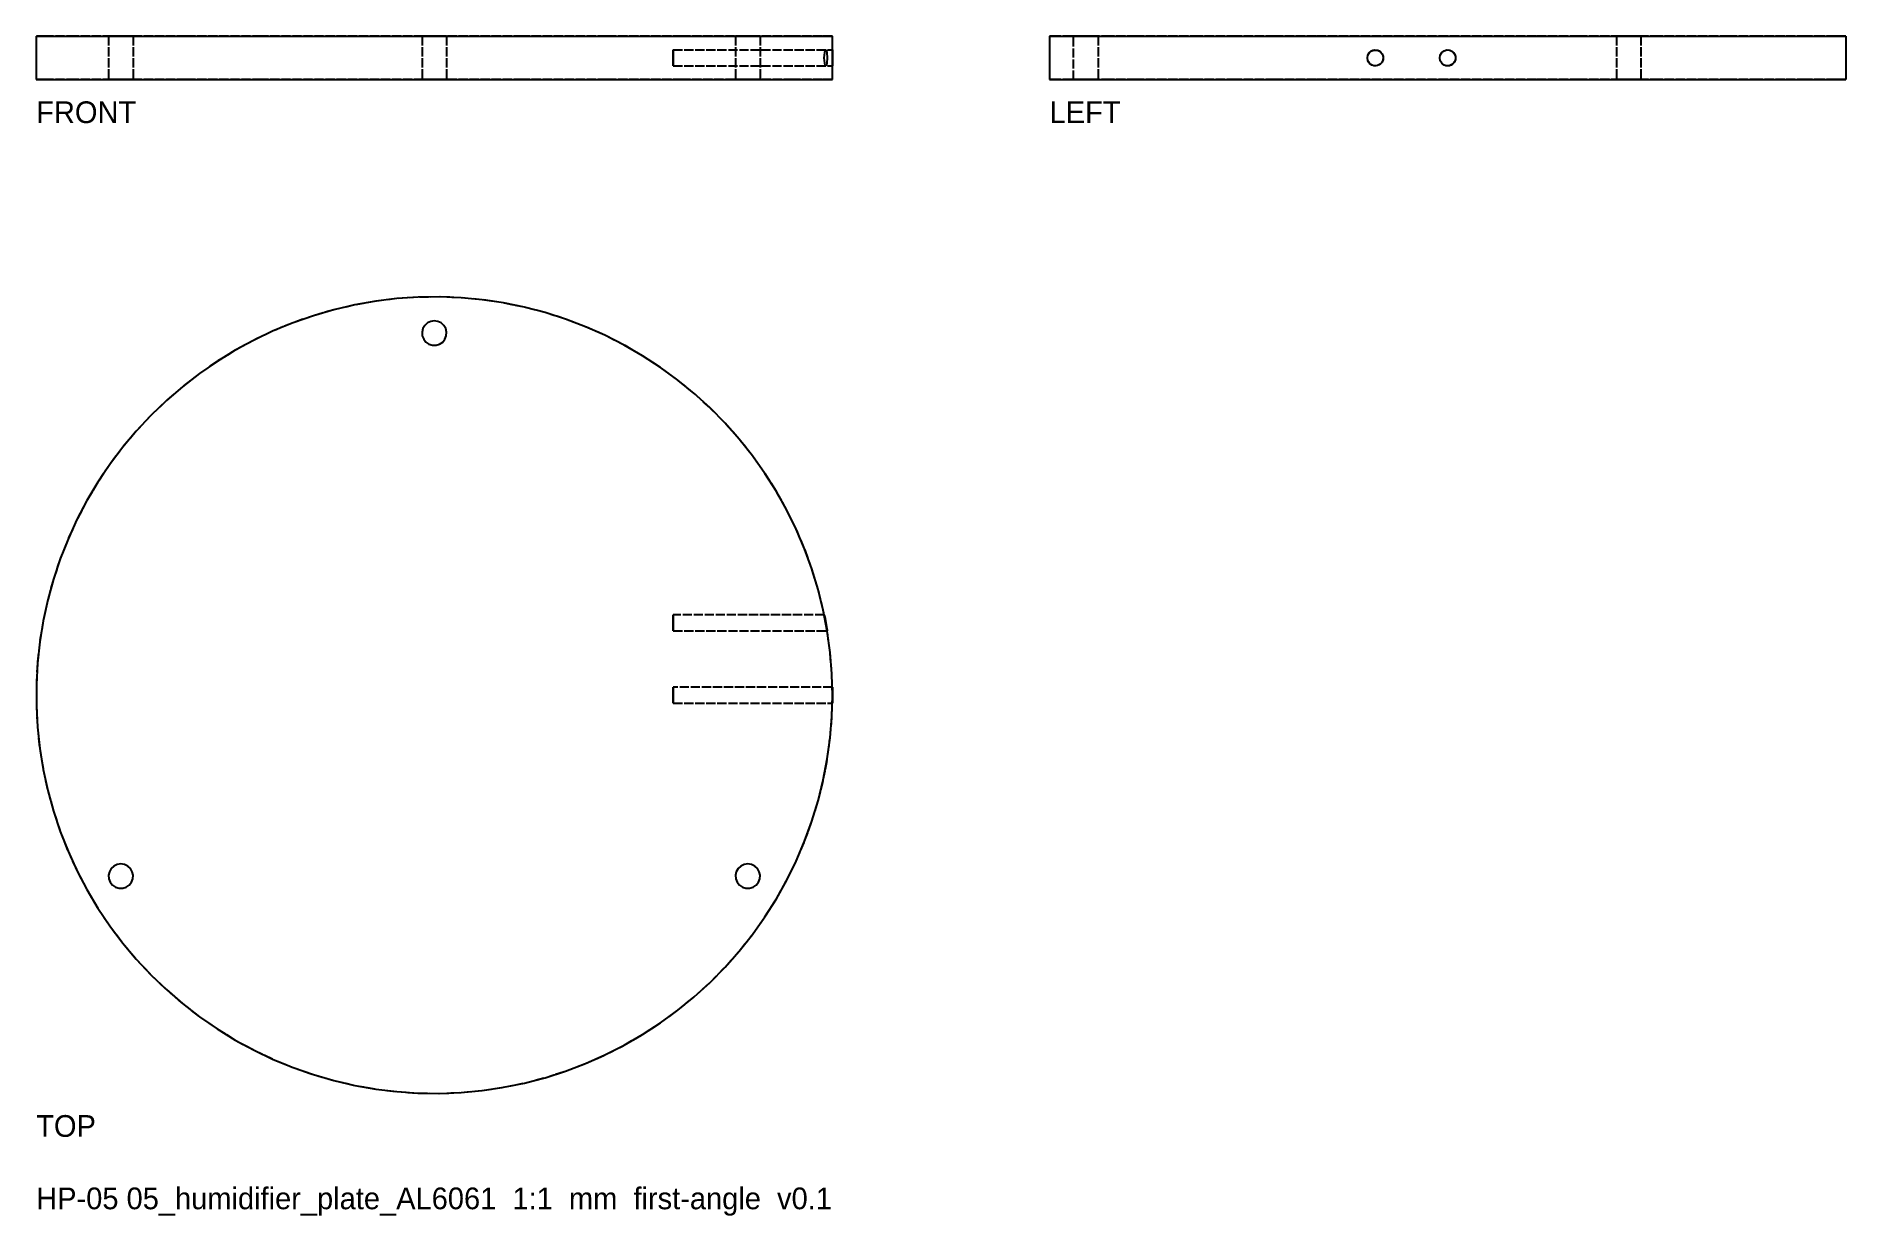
# Model space of a CAD drawing. Header units: millimetres. Extents: x 0 to 250, y -17 to 146.
import ezdxf

# ---------------------------------------------------------------- set-up
doc = ezdxf.new("R2010")
doc.units = ezdxf.units.MM
doc.linetypes.add('DASHED', pattern=[1.524, 1.27, -0.254])
for name, color, linetype in [('HIDDEN', 8, 'DASHED'), ('TEXT', 3, 'Continuous'), ('VISIBLE', 7, 'Continuous')]:
    doc.layers.add(name, color=color, linetype=linetype)

msp = doc.modelspace()

# ---------------------------------------------------------------- linework, layer by layer
at = {"layer": 'HIDDEN'}
for points in [[(110, 146), (108.62, 146), (104.55, 146), (98, 146), (89.29, 146), (78.86, 146), (67.24, 146), (55, 146), (42.76, 146), (31.14, 146), (20.71, 146), (12, 146), (5.45, 146), (1.38, 146), (0, 146)], [(13.4, 146), (13.36, 146), (13.23, 146), (13.03, 146), (12.76, 146), (12.44, 146), (12.08, 146), (11.7, 146), (11.32, 146), (10.96, 146), (10.64, 146), (10.37, 146), (10.17, 146), (10.04, 146), (10, 146)], [(10, 146), (10, 146), (10, 146), (10.01, 146), (10.02, 146), (10.03, 146), (10.04, 146), (10.06, 146), (10.07, 146), (10.09, 146), (10.12, 146), (10.14, 146), (10.17, 146), (10.2, 146), (10.23, 146)], [(10, 146), (10, 140)], [(10.23, 146), (10.41, 146), (10.64, 146), (10.9, 146), (11.2, 146), (11.51, 146), (11.83, 146), (12.14, 146), (12.44, 146), (12.71, 146), (12.94, 146), (13.14, 146), (13.28, 146), (13.37, 146), (13.4, 146)], [(13.4, 146), (13.4, 140)], [(55, 146), (54.81, 146), (54.62, 146), (54.44, 146), (54.26, 146), (54.1, 146), (53.94, 146), (53.8, 146), (53.67, 146), (53.56, 146), (53.47, 146), (53.4, 146), (53.34, 146), (53.31, 146), (53.3, 146)], [(53.3, 146), (53.34, 146), (53.47, 146), (53.67, 146), (53.94, 146), (54.26, 146), (54.62, 146), (55, 146), (55.38, 146), (55.74, 146), (56.06, 146), (56.33, 146), (56.53, 146), (56.66, 146), (56.7, 146)], [(53.3, 146), (53.3, 140)], [(56.7, 146), (56.69, 146), (56.66, 146), (56.6, 146), (56.53, 146), (56.44, 146), (56.33, 146), (56.2, 146), (56.06, 146), (55.9, 146), (55.74, 146), (55.56, 146), (55.38, 146), (55.19, 146), (55, 146)], [(56.7, 146), (56.7, 140)], [(100, 146), (99.96, 146), (99.83, 146), (99.63, 146), (99.36, 146), (99.04, 146), (98.68, 146), (98.3, 146), (97.92, 146), (97.56, 146), (97.24, 146), (96.97, 146), (96.77, 146), (96.64, 146), (96.6, 146)], [(96.6, 146), (96.63, 146), (96.72, 146), (96.86, 146), (97.06, 146), (97.29, 146), (97.56, 146), (97.86, 146), (98.17, 146), (98.49, 146), (98.8, 146), (99.1, 146), (99.36, 146), (99.59, 146), (99.77, 146)], [(96.6, 146), (96.6, 140)], [(99.77, 146), (99.8, 146), (99.83, 146), (99.86, 146), (99.88, 146), (99.91, 146), (99.93, 146), (99.94, 146), (99.96, 146), (99.97, 146), (99.98, 146), (99.99, 146), (100, 146), (100, 146), (100, 146)], [(100, 146), (100, 140)], [(195, 146), (188.84, 146), (182.76, 146), (176.83, 146), (171.14, 146), (165.74, 146), (160.71, 146), (156.11, 146), (152, 146), (148.43, 146), (145.45, 146), (143.09, 146), (141.38, 146), (140.35, 146), (140, 146)], [(143.3, 146), (143.34, 146), (143.47, 146), (143.67, 146), (143.94, 146), (144.26, 146), (144.62, 146), (145, 146), (145.38, 146), (145.74, 146), (146.06, 146), (146.33, 146), (146.53, 146), (146.66, 146), (146.7, 146)], [(146.7, 146), (146.66, 146), (146.53, 146), (146.33, 146), (146.06, 146), (145.74, 146), (145.38, 146), (145, 146), (144.62, 146), (144.26, 146), (143.94, 146), (143.67, 146), (143.47, 146), (143.34, 146), (143.3, 146)], [(143.3, 140), (143.3, 146)], [(146.7, 146), (146.7, 140)], [(250, 146), (249.65, 146), (248.62, 146), (246.91, 146), (244.55, 146), (241.57, 146), (238, 146), (233.89, 146), (229.29, 146), (224.26, 146), (218.86, 146), (213.17, 146), (207.24, 146), (201.16, 146), (195, 146)], [(221.7, 146), (221.66, 146), (221.53, 146), (221.33, 146), (221.06, 146), (220.74, 146), (220.38, 146), (220, 146), (219.62, 146), (219.26, 146), (218.94, 146), (218.67, 146), (218.47, 146), (218.34, 146), (218.3, 146)], [(218.3, 146), (218.32, 146), (218.38, 146), (218.47, 146), (218.6, 146), (218.75, 146), (218.94, 146), (219.15, 146), (219.38, 146), (219.62, 146), (219.87, 146), (220.13, 146), (220.38, 146), (220.62, 146), (220.85, 146)], [(220.85, 146), (220.62, 146), (220.38, 146), (220.13, 146), (219.87, 146), (219.62, 146), (219.38, 146), (219.15, 146), (218.94, 146), (218.75, 146), (218.6, 146), (218.47, 146), (218.38, 146), (218.32, 146), (218.3, 146)], [(218.3, 146), (218.34, 146), (218.47, 146), (218.67, 146), (218.94, 146), (219.26, 146), (219.62, 146), (220, 146), (220.38, 146), (220.74, 146), (221.06, 146), (221.33, 146), (221.53, 146), (221.66, 146), (221.7, 146)], [(218.3, 146), (218.3, 140)], [(218.3, 146), (218.3, 140)], [(220.85, 146), (220.96, 146), (221.06, 146), (221.16, 146), (221.25, 146), (221.33, 146), (221.4, 146), (221.47, 146), (221.53, 146), (221.58, 146), (221.62, 146), (221.66, 146), (221.68, 146), (221.7, 146), (221.7, 146)], [(221.7, 146), (221.7, 146), (221.68, 146), (221.66, 146), (221.62, 146), (221.58, 146), (221.53, 146), (221.47, 146), (221.4, 146), (221.33, 146), (221.25, 146), (221.16, 146), (221.06, 146), (220.96, 146), (220.85, 146)], [(221.7, 146), (221.7, 140)], [(221.7, 146), (221.7, 140)], [(88, 143), (88, 143.12), (88, 143.24), (88, 143.36), (88, 143.48), (88, 143.59), (88, 143.69), (88, 143.78), (88, 143.86), (88, 143.93), (88, 143.99), (88, 144.04), (88, 144.07), (88, 144.09), (88, 144.1)], [(88, 144.1), (88, 144.07), (88, 143.99), (88, 143.86), (88, 143.69), (88, 143.48), (88, 143.24), (88, 143), (88, 142.76), (88, 142.52), (88, 142.31), (88, 142.14), (88, 142.01), (88, 141.93), (88, 141.9)], [(88, 143), (88, 143.12), (88, 143.24), (88, 143.36), (88, 143.48), (88, 143.59), (88, 143.69), (88, 143.78), (88, 143.86), (88, 143.93), (88, 143.99), (88, 144.04), (88, 144.07), (88, 144.09), (88, 144.1)], [(88, 144.1), (88, 144.07), (88, 143.99), (88, 143.86), (88, 143.69), (88, 143.48), (88, 143.24), (88, 143), (88, 142.76), (88, 142.52), (88, 142.31), (88, 142.14), (88, 142.01), (88, 141.93), (88, 141.9)], [(88, 144.1), (110, 144.1)], [(88, 144.1), (109.08, 144.1)], [(88, 141.9), (88, 141.91), (88, 141.93), (88, 141.96), (88, 142.01), (88, 142.07), (88, 142.14), (88, 142.22), (88, 142.31), (88, 142.41), (88, 142.52), (88, 142.64), (88, 142.76), (88, 142.88), (88, 143)], [(88, 141.9), (88, 141.91), (88, 141.93), (88, 141.96), (88, 142.01), (88, 142.07), (88, 142.14), (88, 142.22), (88, 142.31), (88, 142.41), (88, 142.52), (88, 142.64), (88, 142.76), (88, 142.88), (88, 143)], [(108.87, 143), (108.93, 143.75), (109, 144), (109.08, 144.1)], [(109.08, 141.9), (109, 142), (108.93, 142.26), (108.87, 143)], [(109.08, 144.1), (109.16, 144.01), (109.22, 143.77), (109.28, 143.03), (109.23, 142.28), (109.17, 142.01), (109.08, 141.9)], [(109.99, 143.8), (110, 143.85)], [(109.99, 142.97), (109.99, 143)], [(109.99, 142.62), (109.99, 142.93)], [(183.9, 143), (183.97, 143.4), (184.19, 143.74), (184.51, 143.98), (184.9, 144.1), (185.3, 144.06), (185.66, 143.88), (185.94, 143.58), (186.08, 143.2), (186.08, 142.8), (185.94, 142.42), (185.66, 142.12), (185.3, 141.94), (184.9, 141.9), (184.51, 142.02), (184.19, 142.26), (183.97, 142.6), (183.9, 143)], [(193.9, 143), (193.97, 143.38), (194.18, 143.73), (194.34, 143.88), (194.53, 144), (194.76, 144.07), (195, 144.1)], [(193.9, 143), (193.97, 143.4), (194.19, 143.74), (194.51, 143.98), (194.9, 144.1), (195.3, 144.06), (195.66, 143.88), (195.94, 143.58), (196.08, 143.2), (196.08, 142.8), (195.94, 142.42), (195.66, 142.12), (195.3, 141.94), (194.9, 141.9), (194.51, 142.02), (194.19, 142.26), (193.97, 142.6), (193.9, 143)], [(195, 141.9), (194.76, 141.93), (194.53, 142), (194.34, 142.12), (194.18, 142.27), (193.97, 142.62), (193.9, 143)], [(195, 144.1), (195.24, 144.07), (195.47, 144), (195.66, 143.88), (195.82, 143.73), (196.03, 143.38), (196.1, 143), (196.03, 142.61), (195.82, 142.27), (195.66, 142.12), (195.46, 142), (195.24, 141.93), (195, 141.9)], [(110, 140), (108.62, 140), (104.55, 140), (98, 140), (89.29, 140), (78.86, 140), (67.24, 140), (55, 140), (42.76, 140), (31.14, 140), (20.71, 140), (12, 140), (5.45, 140), (1.38, 140), (0, 140)], [(13.4, 140), (13.36, 140), (13.23, 140), (13.03, 140), (12.76, 140), (12.44, 140), (12.08, 140), (11.7, 140), (11.32, 140), (10.96, 140), (10.64, 140), (10.37, 140), (10.17, 140), (10.04, 140), (10, 140)], [(10, 140), (10, 140), (10, 140), (10.01, 140), (10.02, 140), (10.03, 140), (10.04, 140), (10.06, 140), (10.07, 140), (10.09, 140), (10.12, 140), (10.14, 140), (10.17, 140), (10.2, 140), (10.23, 140)], [(10.23, 140), (10.41, 140), (10.64, 140), (10.9, 140), (11.2, 140), (11.51, 140), (11.83, 140), (12.14, 140), (12.44, 140), (12.71, 140), (12.94, 140), (13.14, 140), (13.28, 140), (13.37, 140), (13.4, 140)], [(55, 140), (54.81, 140), (54.62, 140), (54.44, 140), (54.26, 140), (54.1, 140), (53.94, 140), (53.8, 140), (53.67, 140), (53.56, 140), (53.47, 140), (53.4, 140), (53.34, 140), (53.31, 140), (53.3, 140)], [(53.3, 140), (53.34, 140), (53.47, 140), (53.67, 140), (53.94, 140), (54.26, 140), (54.62, 140), (55, 140), (55.38, 140), (55.74, 140), (56.06, 140), (56.33, 140), (56.53, 140), (56.66, 140), (56.7, 140)], [(56.7, 140), (56.69, 140), (56.66, 140), (56.6, 140), (56.53, 140), (56.44, 140), (56.33, 140), (56.2, 140), (56.06, 140), (55.9, 140), (55.74, 140), (55.56, 140), (55.38, 140), (55.19, 140), (55, 140)], [(88, 141.9), (110, 141.9)], [(88, 141.9), (109.08, 141.9)], [(100, 140), (99.96, 140), (99.83, 140), (99.63, 140), (99.36, 140), (99.04, 140), (98.68, 140), (98.3, 140), (97.92, 140), (97.56, 140), (97.24, 140), (96.97, 140), (96.77, 140), (96.64, 140), (96.6, 140)], [(96.6, 140), (96.63, 140), (96.72, 140), (96.86, 140), (97.06, 140), (97.29, 140), (97.56, 140), (97.86, 140), (98.17, 140), (98.49, 140), (98.8, 140), (99.1, 140), (99.36, 140), (99.59, 140), (99.77, 140)], [(99.77, 140), (99.8, 140), (99.83, 140), (99.86, 140), (99.88, 140), (99.91, 140), (99.93, 140), (99.94, 140), (99.96, 140), (99.97, 140), (99.98, 140), (99.99, 140), (100, 140), (100, 140), (100, 140)], [(109.99, 142.46), (109.99, 142.47)], [(195, 140), (188.84, 140), (182.76, 140), (176.83, 140), (171.14, 140), (165.74, 140), (160.71, 140), (156.11, 140), (152, 140), (148.43, 140), (145.45, 140), (143.09, 140), (141.38, 140), (140.35, 140), (140, 140)], [(143.3, 140), (143.34, 140), (143.47, 140), (143.67, 140), (143.94, 140), (144.26, 140), (144.62, 140), (145, 140), (145.38, 140), (145.74, 140), (146.06, 140), (146.33, 140), (146.53, 140), (146.66, 140), (146.7, 140)], [(146.7, 140), (146.66, 140), (146.53, 140), (146.33, 140), (146.06, 140), (145.74, 140), (145.38, 140), (145, 140), (144.62, 140), (144.26, 140), (143.94, 140), (143.67, 140), (143.47, 140), (143.34, 140), (143.3, 140)], [(250, 140), (249.65, 140), (248.62, 140), (246.91, 140), (244.55, 140), (241.57, 140), (238, 140), (233.89, 140), (229.29, 140), (224.26, 140), (218.86, 140), (213.17, 140), (207.24, 140), (201.16, 140), (195, 140)], [(221.7, 140), (221.66, 140), (221.53, 140), (221.33, 140), (221.06, 140), (220.74, 140), (220.38, 140), (220, 140), (219.62, 140), (219.26, 140), (218.94, 140), (218.67, 140), (218.47, 140), (218.34, 140), (218.3, 140)], [(218.3, 140), (218.32, 140), (218.38, 140), (218.47, 140), (218.6, 140), (218.75, 140), (218.94, 140), (219.15, 140), (219.38, 140), (219.62, 140), (219.87, 140), (220.13, 140), (220.38, 140), (220.62, 140), (220.85, 140)], [(220.85, 140), (220.62, 140), (220.38, 140), (220.13, 140), (219.87, 140), (219.62, 140), (219.38, 140), (219.15, 140), (218.94, 140), (218.75, 140), (218.6, 140), (218.47, 140), (218.38, 140), (218.32, 140), (218.3, 140)], [(218.3, 140), (218.34, 140), (218.47, 140), (218.67, 140), (218.94, 140), (219.26, 140), (219.62, 140), (220, 140), (220.38, 140), (220.74, 140), (221.06, 140), (221.33, 140), (221.53, 140), (221.66, 140), (221.7, 140)], [(220.85, 140), (220.96, 140), (221.06, 140), (221.16, 140), (221.25, 140), (221.33, 140), (221.4, 140), (221.47, 140), (221.53, 140), (221.58, 140), (221.62, 140), (221.66, 140), (221.68, 140), (221.7, 140), (221.7, 140)], [(221.7, 140), (221.7, 140), (221.68, 140), (221.66, 140), (221.62, 140), (221.58, 140), (221.53, 140), (221.47, 140), (221.4, 140), (221.33, 140), (221.25, 140), (221.16, 140), (221.06, 140), (220.96, 140), (220.85, 140)], [(110, 55), (109.92, 57.95), (109.68, 60.9), (109.29, 63.82), (108.74, 66.72), (108.03, 69.59), (107.17, 72.42), (106.16, 75.19), (105, 77.91), (103.7, 80.56), (102.26, 83.14), (100.68, 85.63), (98.97, 88.04), (97.13, 90.35), (95.17, 92.56), (93.1, 94.67), (90.92, 96.65), (88.63, 98.52), (86.24, 100.26), (83.77, 101.88), (81.21, 103.35), (78.58, 104.69), (75.88, 105.88), (73.12, 106.93), (70.3, 107.83), (67.44, 108.57), (64.55, 109.16), (61.63, 109.6), (58.69, 109.88), (55.74, 110), (52.79, 109.96), (49.84, 109.76), (46.91, 109.4), (44, 108.89), (41.12, 108.22), (38.29, 107.4), (35.5, 106.43), (32.76, 105.3), (30.1, 104.04), (27.5, 102.63), (24.98, 101.09), (22.55, 99.41), (20.22, 97.6), (17.98, 95.67), (15.85, 93.63), (13.83, 91.47), (11.93, 89.21), (10.16, 86.85), (8.51, 84.4), (7, 81.86), (5.63, 79.24), (4.4, 76.56), (3.32, 73.81), (2.38, 71.01), (1.6, 68.16), (0.97, 65.28), (0.49, 62.36), (0.18, 59.43), (0.02, 56.48), (0.02, 53.52), (0.18, 50.57), (0.49, 47.64), (0.97, 44.72), (1.6, 41.84), (2.38, 38.99), (3.32, 36.19), (4.4, 33.44), (5.63, 30.76), (7, 28.14), (8.51, 25.6), (10.16, 23.15), (11.93, 20.79), (13.83, 18.53), (15.85, 16.37), (17.98, 14.33), (20.22, 12.4), (22.55, 10.59), (24.98, 8.91), (27.5, 7.37), (30.1, 5.96), (32.76, 4.7), (35.5, 3.57), (38.29, 2.6), (41.12, 1.78), (44, 1.11), (46.91, 0.6), (49.84, 0.24), (52.79, 0.04), (55.74, 0), (58.69, 0.12), (61.63, 0.4), (64.55, 0.84), (67.44, 1.43), (70.3, 2.17), (73.12, 3.07), (75.88, 4.12), (78.58, 5.31), (81.21, 6.65), (83.77, 8.12), (86.24, 9.74), (88.63, 11.48), (90.92, 13.35), (93.1, 15.33), (95.17, 17.44), (97.13, 19.65), (98.97, 21.96), (100.68, 24.37), (102.26, 26.86), (103.7, 29.44), (105, 32.09), (106.16, 34.81), (107.17, 37.58), (108.03, 40.41), (108.74, 43.28), (109.29, 46.18), (109.68, 49.1), (109.92, 52.05), (110, 55)], [(55, 106.7), (54.5, 106.62), (54.04, 106.4), (53.67, 106.06), (53.42, 105.62), (53.3, 105.13), (53.34, 104.62), (53.53, 104.15), (53.84, 103.75), (54.26, 103.47), (54.75, 103.32), (55.25, 103.32), (55.74, 103.47), (56.16, 103.75), (56.47, 104.15), (56.66, 104.62), (56.7, 105.13), (56.58, 105.62), (56.33, 106.06), (55.96, 106.4), (55.5, 106.62), (55, 106.7)], [(108.87, 66.1), (88, 66.1)], [(88, 66.1), (88, 66.07), (88, 65.99), (88, 65.86), (88, 65.69), (88, 65.48), (88, 65.24), (88, 65), (88, 64.76), (88, 64.52), (88, 64.31), (88, 64.14), (88, 64.01), (88, 63.93), (88, 63.9)], [(88, 63.9), (88, 63.93), (88, 64.01), (88, 64.14), (88, 64.31), (88, 64.52), (88, 64.76), (88, 65), (88, 65.24), (88, 65.48), (88, 65.69), (88, 65.86), (88, 65.99), (88, 66.07), (88, 66.1)], [(108.92, 65.84), (108.88, 66.04), (108.87, 66.1)], [(109.01, 65.37), (108.96, 65.63)], [(88, 63.9), (109.28, 63.9)], [(109.99, 56.1), (88, 56.1)], [(88, 56.1), (88, 56.07), (88, 55.99), (88, 55.86), (88, 55.69), (88, 55.48), (88, 55.24), (88, 55), (88, 54.76), (88, 54.52), (88, 54.31), (88, 54.14), (88, 54.01), (88, 53.93), (88, 53.9)], [(88, 53.9), (88, 53.93), (88, 54.01), (88, 54.14), (88, 54.31), (88, 54.52), (88, 54.76), (88, 55), (88, 55.24), (88, 55.48), (88, 55.69), (88, 55.86), (88, 55.99), (88, 56.07), (88, 56.1)], [(110, 55), (109.99, 55.82), (109.99, 56.03), (109.99, 56.1)], [(88, 53.9), (109.99, 53.9)], [(110, 54.96), (109.99, 54.17), (109.99, 53.97), (109.99, 53.9)], [(110, 54.63), (110, 54.84)], [(10.23, 29.15), (10.54, 28.75), (10.96, 28.47), (11.45, 28.32), (11.95, 28.32), (12.44, 28.47), (12.86, 28.75), (13.17, 29.15), (13.36, 29.62), (13.39, 30.13), (13.28, 30.62), (13.03, 31.06), (12.66, 31.4), (12.2, 31.62), (11.7, 31.7), (11.2, 31.62), (10.74, 31.4), (10.37, 31.06), (10.12, 30.62), (10, 30.13), (10.04, 29.62), (10.23, 29.15)], [(99.77, 29.15), (99.96, 29.62), (100, 30.13), (99.88, 30.62), (99.63, 31.06), (99.26, 31.4), (98.8, 31.62), (98.3, 31.7), (97.8, 31.62), (97.34, 31.4), (96.97, 31.06), (96.72, 30.62), (96.61, 30.13), (96.64, 29.62), (96.83, 29.15), (97.14, 28.75), (97.56, 28.47), (98.05, 28.32), (98.55, 28.32), (99.04, 28.47), (99.46, 28.75), (99.77, 29.15)]]:
    msp.add_lwpolyline(points, dxfattribs=at)
at = {"layer": 'VISIBLE'}
for points in [[(0, 146), (1.38, 146), (5.45, 146), (12, 146), (20.71, 146), (31.14, 146), (42.76, 146), (55, 146), (67.24, 146), (78.86, 146), (89.29, 146), (98, 146), (104.55, 146), (108.62, 146), (110, 146)], [(0, 146), (0, 140)], [(110, 144.1), (110, 146)], [(140, 146), (141.38, 146), (145.45, 146), (152, 146), (160.71, 146), (171.14, 146), (182.76, 146), (195, 146), (207.24, 146), (218.86, 146), (229.29, 146), (238, 146), (244.55, 146), (248.62, 146), (250, 146)], [(140, 146), (140, 140)], [(250, 146), (250, 140)], [(109.99, 143), (109.99, 143.8)], [(109.99, 142.93), (109.99, 142.97)], [(109.99, 142.47), (109.99, 142.62)], [(110, 144.1), (110, 141.9)], [(110, 143.85), (110, 144.03), (110, 144.1)], [(183.9, 143), (183.97, 143.38), (184.17, 143.72), (184.48, 143.97), (184.68, 144.05), (184.89, 144.09), (185.11, 144.09), (185.33, 144.05), (185.54, 143.96), (185.72, 143.83), (185.87, 143.67), (185.98, 143.49), (186.1, 143.1), (186.06, 142.7), (185.87, 142.33), (185.72, 142.17), (185.53, 142.03), (185.3, 141.94), (185.06, 141.9), (184.81, 141.92), (184.58, 141.98), (184.37, 142.1), (184.2, 142.24), (184.07, 142.41), (183.97, 142.6), (183.9, 143)], [(0, 140), (1.38, 140), (5.45, 140), (12, 140), (20.71, 140), (31.14, 140), (42.76, 140), (55, 140), (67.24, 140), (78.86, 140), (89.29, 140), (98, 140), (104.55, 140), (108.62, 140), (110, 140)], [(110, 141.9), (110, 141.94), (110, 142.07), (109.99, 142.46)], [(110, 140), (110, 141.9)], [(140, 140), (141.38, 140), (145.45, 140), (152, 140), (160.71, 140), (171.14, 140), (182.76, 140), (195, 140), (207.24, 140), (218.86, 140), (229.29, 140), (238, 140), (244.55, 140), (248.62, 140), (250, 140)], [(110, 55), (109.92, 57.95), (109.68, 60.9), (109.29, 63.82), (108.74, 66.72), (108.03, 69.59), (107.17, 72.42), (106.16, 75.19), (105, 77.91), (103.7, 80.56), (102.26, 83.14), (100.68, 85.63), (98.97, 88.04), (97.13, 90.35), (95.17, 92.56), (93.1, 94.67), (90.92, 96.65), (88.63, 98.52), (86.24, 100.26), (83.77, 101.88), (81.21, 103.35), (78.58, 104.69), (75.88, 105.88), (73.12, 106.93), (70.3, 107.83), (67.44, 108.57), (64.55, 109.16), (61.63, 109.6), (58.69, 109.88), (55.74, 110), (52.79, 109.96), (49.84, 109.76), (46.91, 109.4), (44, 108.89), (41.12, 108.22), (38.29, 107.4), (35.5, 106.43), (32.76, 105.3), (30.1, 104.04), (27.5, 102.63), (24.98, 101.09), (22.55, 99.41), (20.22, 97.6), (17.98, 95.67), (15.85, 93.63), (13.83, 91.47), (11.93, 89.21), (10.16, 86.85), (8.51, 84.4), (7, 81.86), (5.63, 79.24), (4.4, 76.56), (3.32, 73.81), (2.38, 71.01), (1.6, 68.16), (0.97, 65.28), (0.49, 62.36), (0.18, 59.43), (0.02, 56.48), (0.02, 53.52), (0.18, 50.57), (0.49, 47.64), (0.97, 44.72), (1.6, 41.84), (2.38, 38.99), (3.32, 36.19), (4.4, 33.44), (5.63, 30.76), (7, 28.14), (8.51, 25.6), (10.16, 23.15), (11.93, 20.79), (13.83, 18.53), (15.85, 16.37), (17.98, 14.33), (20.22, 12.4), (22.55, 10.59), (24.98, 8.91), (27.5, 7.37), (30.1, 5.96), (32.76, 4.7), (35.5, 3.57), (38.29, 2.6), (41.12, 1.78), (44, 1.11), (46.91, 0.6), (49.84, 0.24), (52.79, 0.04), (55.74, 0), (58.69, 0.12), (61.63, 0.4), (64.55, 0.84), (67.44, 1.43), (70.3, 2.17), (73.12, 3.07), (75.88, 4.12), (78.58, 5.31), (81.21, 6.65), (83.77, 8.12), (86.24, 9.74), (88.63, 11.48), (90.92, 13.35), (93.1, 15.33), (95.17, 17.44), (97.13, 19.65), (98.97, 21.96), (100.68, 24.37), (102.26, 26.86), (103.7, 29.44), (105, 32.09), (106.16, 34.81), (107.17, 37.58), (108.03, 40.41), (108.74, 43.28), (109.29, 46.18), (109.68, 49.1), (109.92, 52.05), (110, 55)], [(55, 106.7), (54.5, 106.62), (54.04, 106.4), (53.67, 106.06), (53.42, 105.62), (53.3, 105.13), (53.34, 104.62), (53.53, 104.15), (53.84, 103.75), (54.26, 103.47), (54.75, 103.32), (55.25, 103.32), (55.74, 103.47), (56.16, 103.75), (56.47, 104.15), (56.66, 104.62), (56.7, 105.13), (56.58, 105.62), (56.33, 106.06), (55.96, 106.4), (55.5, 106.62), (55, 106.7)], [(108.87, 66.1), (108.88, 66.03), (108.93, 65.82), (109.07, 65.05), (109.22, 64.22), (109.26, 63.98), (109.27, 63.92), (109.28, 63.9)], [(108.96, 65.63), (108.92, 65.84)], [(109.28, 63.9), (109.27, 63.92), (109.26, 64), (109.21, 64.3), (109.01, 65.37)], [(109.99, 56.1), (109.99, 56.03), (109.99, 55.82), (110, 55)], [(110, 55), (110, 54.96)], [(110, 54.84), (110, 55)], [(109.99, 53.9), (109.99, 53.95), (109.99, 54.08), (110, 54.63)], [(10.23, 29.15), (10.54, 28.75), (10.96, 28.47), (11.45, 28.32), (11.95, 28.32), (12.44, 28.47), (12.86, 28.75), (13.17, 29.15), (13.36, 29.62), (13.39, 30.13), (13.28, 30.62), (13.03, 31.06), (12.66, 31.4), (12.2, 31.62), (11.7, 31.7), (11.2, 31.62), (10.74, 31.4), (10.37, 31.06), (10.12, 30.62), (10, 30.13), (10.04, 29.62), (10.23, 29.15)], [(99.77, 29.15), (99.96, 29.62), (100, 30.13), (99.88, 30.62), (99.63, 31.06), (99.26, 31.4), (98.8, 31.62), (98.3, 31.7), (97.8, 31.62), (97.34, 31.4), (96.97, 31.06), (96.72, 30.62), (96.61, 30.13), (96.64, 29.62), (96.83, 29.15), (97.14, 28.75), (97.56, 28.47), (98.05, 28.32), (98.55, 28.32), (99.04, 28.47), (99.46, 28.75), (99.77, 29.15)]]:
    msp.add_lwpolyline(points, dxfattribs=at)

# ---------------------------------------------------------------- texts
at = {"layer": 'TEXT'}
for s, p in [('FRONT', (0, 134)), ('LEFT', (140, 134)), ('TOP', (0, -6)), ('HP-05 05_humidifier_plate_AL6061  1:1  mm  first-angle  v0.1', (0, -16))]:
    msp.add_text(s, height=3, dxfattribs=at).set_placement(p)

doc.saveas('drawing.dxf')
